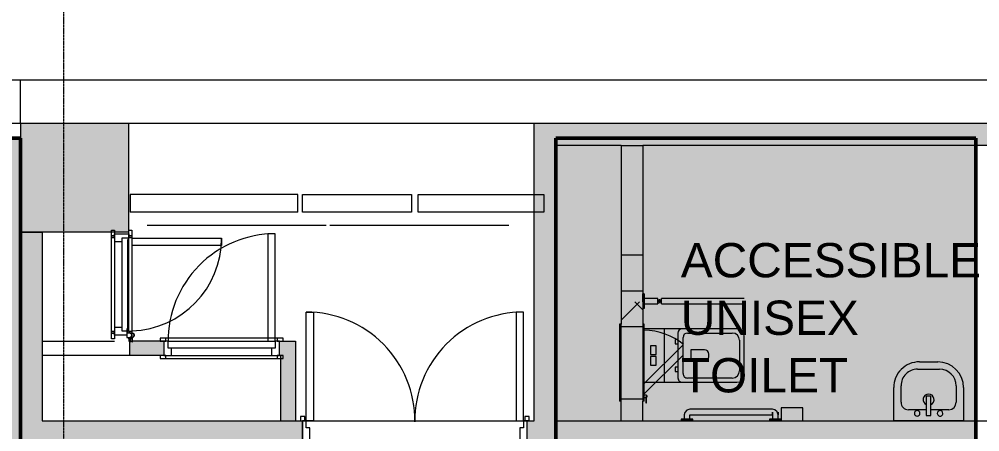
# Model space of a CAD drawing. Header units: millimetres. Extents: x 15878 to 679837, y -72324 to 391440.
# Drawn here: x 189474 to 196110, y 50031 to 52877 of the extents above; entities that cross this region are included whole.
import ezdxf

# ---------------------------------------------------------------- set-up
doc = ezdxf.new("R2010")
doc.units = ezdxf.units.MM
doc.linetypes.add('Demolished', pattern=[4.8, 3.2, -1.6])
doc.linetypes.add('Grid Line__1_200_', pattern=[10.5, 6, -1.5, 1.5, -1.5])
for name, color, linetype, lineweight in [('A-DETL', 90, 'Continuous', 5), ('A-DETL-GENF', 92, 'Continuous', 5), ('A-DOOR', 31, 'Continuous', 5), ('A-DOOR-FRAM', 31, 'Continuous', 5), ('A-FLOR', 192, 'Continuous', 5), ('A-GLAZ', 151, 'Continuous', 5), ('A-GLAZ-CWMG', 51, 'Continuous', 5), ('A-WALL', 113, 'Continuous', 5), ('A-WALL-PATT', 111, 'Continuous', 18), ('G-ANNO-TEXT', 231, 'Continuous', 5), ('P-SANR-FIXT', 6, 'Continuous', 5), ('S-COLS', 52, 'Continuous', 5), ('S-GRID', 1, 'Continuous', 5)]:
    doc.layers.add(name, color=color, linetype=linetype, lineweight=lineweight)
doc.styles.add('Swis721 BT_2', font='swiss.ttf', dxfattribs={"height": 236.51772})

# ---------------------------------------------------------------- blocks, each defined once
blk = doc.blocks.new('Rectangular Mullion - DLN_40 x 120mm _WD_-14199511-G_F')
at = {"layer": 'A-GLAZ-CWMG', "lineweight": 15}
for p, q in [((76047.3, 51667.5), (76047.3, 51547.5)), ((77206.3, 51667.5), (76047.3, 51667.5)), ((77206.3, 51547.5), (77206.3, 51667.5)), ((77206.3, 51547.5), (76047.3, 51547.5))]:
    blk.add_line(p, q, dxfattribs=at)
blk = doc.blocks.new('DLN-Double Door__X03_ - _M15_1500 x 2450 _WH_-16954916-G_F')
at = {"layer": 'A-DOOR', "color": 253}
for p, q in [((-700, -75), (-750, -75)), ((-750, -75), (-750, -825)), ((-700, -825), (-700, -75)), ((700, -75), (750, -75)), ((700, -825), (700, -75)), ((750, -75), (750, -825)), ((-750, -825), (-700, -825)), ((750, -825), (700, -825))]:
    blk.add_line(p, q, dxfattribs=at)
for centre, start, end in [((-750, -75), 270, 0.5), ((750, -75), 179.5, 270)]:
    blk.add_arc(centre, 750, start, end, dxfattribs=at)
at = {"layer": 'A-DOOR-FRAM', "color": 253}
for p, q in [((-760, 105), (-790, 105)), ((-790, 105), (-790, 75)), ((-790, 75), (-775, 75)), ((-775, 75), (-760, 75)), ((-725, 75), (-775, 75)), ((-775, 75), (-775, -75)), ((-760, 75), (-760, 105)), ((-725, -25), (-725, 75)), ((725, 75), (725, -25)), ((775, 75), (725, 75)), ((790, 105), (760, 105)), ((760, 105), (760, 75)), ((760, 75), (775, 75)), ((775, 75), (790, 75)), ((775, -75), (775, 75)), ((790, 75), (790, 105)), ((-750, -75), (-750, -25)), ((-750, -25), (-725, -25)), ((725, -25), (750, -25)), ((750, -25), (750, -75)), ((-775, -75), (-790, -75)), ((-790, -75), (-790, -105)), ((-790, -105), (-760, -105)), ((-760, -75), (-775, -75)), ((-775, -75), (-750, -75)), ((-760, -105), (-760, -75)), ((750, -75), (775, -75)), ((775, -75), (760, -75)), ((760, -75), (760, -105)), ((760, -105), (790, -105)), ((790, -75), (775, -75)), ((790, -105), (790, -75))]:
    blk.add_line(p, q, dxfattribs=at)
blk = doc.blocks.new('DLN-Access Panel__AP06__ - _AP06_ 800 x 2325 _WH_-16253388-G_F')
at = {"layer": 'A-DOOR', "color": 253}
for p, q in [((-385, 70), (-425, 70)), ((-425, 70), (-425, 50)), ((-385, 50), (-385, 70)), ((385, 70), (-385, 70)), ((385, 70), (385, 50)), ((425, 70), (385, 70)), ((425, 50), (425, 70)), ((-425, 50), (-385, 50)), ((385, 50), (425, 50)), ((-385, -50), (-425, -50)), ((-425, -50), (-425, -70)), ((-385, -70), (-385, -50)), ((-320, -50), (-370, -50)), ((-370, -50), (-370, -790)), ((-320, -790), (-320, -50)), ((385, -50), (385, -70)), ((425, -50), (385, -50)), ((425, -70), (425, -50)), ((-425, -70), (-385, -70)), ((-385, -70), (385, -70)), ((385, -70), (425, -70)), ((-370, -790), (-320, -790))]:
    blk.add_line(p, q, dxfattribs=at)
blk.add_arc((-370, -50), 740, 270, 0.5, dxfattribs=at)
at = {"layer": 'A-DOOR-FRAM', "color": 253}
for p, q in [((-345, 50), (-400, 50)), ((-400, 50), (-400, -50)), ((-370, -50), (-370, 0)), ((-370, 0), (-345, 0)), ((-345, 0), (-345, 50)), ((345, 50), (-345, 50)), ((-345, 0), (345, 0)), ((345, 50), (345, 0)), ((400, 50), (345, 50)), ((400, -50), (400, 50)), ((-400, -50), (-370, -50)), ((370, -50), (-370, -50)), ((345, 0), (370, 0)), ((370, 0), (370, -50)), ((370, -50), (400, -50))]:
    blk.add_line(p, q, dxfattribs=at)
blk = doc.blocks.new('DLN-Access Panel__AP15_ - _AP06_ 800 x 2325 _WH_-16259647-G_F')
at = {"layer": 'A-DOOR', "color": 253}
for p, q in [((-320, 690), (-270, 690)), ((-320, 70), (-320, 690)), ((-270, 690), (-270, 70)), ((-375, 70), (-335, 70)), ((-375, 50), (-375, 70)), ((-335, 50), (-335, 70)), ((-335, 70), (-325, 70)), ((-335, 70), (-335, 50)), ((-325, 50), (-325, 70)), ((-325, 70), (325, 70)), ((325, 70), (335, 70)), ((325, 70), (325, 50)), ((335, 72.5), (335, 57.5)), ((395, 75), (364.8, 75)), ((365, 60), (365, 72.5)), ((365, 70), (395, 70)), ((375, 70), (375, 60)), ((395, 70), (395, 75)), ((-335, 50), (-375, 50)), ((-325, 50), (-335, 50)), ((325, 50), (-325, 50)), ((-310, 46.5), (-310, 41.5)), ((310, 46.5), (-310, 46.5)), ((310, 41.5), (-310, 41.5)), ((305, 40), (305, 35)), ((335, 40), (305, 40)), ((305, 35), (365, 35)), ((310, 41.5), (310, 46.5)), ((335, 55), (325, 55)), ((325, 50), (335, 50)), ((335, 57.5), (335, 40)), ((395, 60), (364.8, 60)), ((365, 35), (365, 57.5)), ((365, 55), (395, 55)), ((375, 50), (365, 50)), ((395, 55), (395, 60)), ((-375, -50), (-335, -50)), ((-375, -70), (-375, -50)), ((-335, -50), (-325, -50)), ((-335, -70), (-335, -50)), ((-335, -50), (-335, -70)), ((-325, -70), (-325, -50)), ((-325, -50), (325, -50)), ((325, -50), (325, -70)), ((325, -50), (335, -50)), ((335, -50), (335, -70)), ((335, -50), (375, -50)), ((335, -70), (335, -50)), ((375, -50), (375, -70)), ((-335, -70), (-375, -70)), ((-325, -70), (-335, -70)), ((325, -70), (-325, -70)), ((335, -70), (325, -70)), ((375, -70), (335, -70))]:
    blk.add_line(p, q, dxfattribs=at)
for centre, radius, start, end in [((-320, 50), 640, 1.82589, 90), ((350, 72.5), 15, 52.19555, 180), ((350, 72.5), 15, 360, 180), ((350, 72.5), 15, 52.19555, 180), ((350, 72.5), 15, 45, 180), ((350, 57.5), 15, 52.19555, 180), ((350, 57.5), 15, 360, 180), ((350, 72.5), 13, 360, 180), ((350, 72.5), 13, 165, 180), ((350, 57.5), 13, 360, 180), ((350, 72.5), 13, 60, 150), ((350, 72.5), 15, 9.59407, 37.99506), ((350, 72.5), 15, 9.59407, 37.99506), ((350, 57.5), 15, 9.59407, 37.99506), ((350, 72.5), 15, 15, 30)]:
    blk.add_arc(centre, radius, start, end, dxfattribs=at)
at = {"layer": 'A-DOOR-FRAM', "color": 253}
for p, q in [((-350, 50), (-325, 50)), ((-350, -50), (-350, 50)), ((-320, 50), (-320, 0)), ((-295, 0), (295, 0)), ((295, 0), (320, 0)), ((295, -50), (295, 0)), ((320, 40), (320, 50)), ((320, 0), (320, 35)), ((350, 35), (350, -50)), ((-325, -50), (-350, -50)), ((-320, 0), (-295, 0)), ((-295, 0), (-295, -50)), ((350, -50), (325, -50))]:
    blk.add_line(p, q, dxfattribs=at)
blk = doc.blocks.new('DLN_Toilet-Disable - DLN_Toilet-Disable-V625-G_F')
at = {"layer": 'P-SANR-FIXT', "color": 253}
for p, q in [((450, 1105.4), (360, 1105.4)), ((360, 1105.4), (360, 955.4)), ((450, 955.4), (450, 1105.4)), ((360, 955.4), (450, 955.4)), ((440, 934), (410, 934)), ((440, 934), (410, 934)), ((440, 934), (410, 934)), ((450, 955), (440, 955)), ((440, 875), (440, 955)), ((440, 955), (440, 925.4)), ((450, 955), (440, 955)), ((440, 925.4), (440, 955)), ((440, 955), (440, 925.4)), ((450, 955), (440, 955)), ((440, 925.4), (440, 955)), ((440, 955), (440, 925.4)), ((440, 925.1), (440, 933.5)), ((440, 933.5), (440, 923.9)), ((450, 875), (450, 955)), ((450, 955), (450, 943.3)), ((450, 875), (450, 955)), ((450, 955), (450, 875)), ((450, 953.6), (450, 955)), ((450, 955), (450, 875)), ((450, 949.6), (450, 953.6)), ((450, 875), (450, 949.6)), ((450, 943.3), (450, 880.4)), ((371, 895.5), (371, 325.1)), ((409, 325.1), (409, 895.5)), ((410, 896), (440, 896)), ((410, 896), (440, 896)), ((410, 896), (440, 896)), ((440, 924.5), (440, 924.5)), ((440, 924.5), (440, 915)), ((440, 915), (440, 905.5)), ((440, 896.5), (440, 906.1)), ((440, 905.5), (440, 905.5)), ((440, 904.9), (440, 896.5)), ((440, 904.6), (440, 875)), ((440, 875), (440, 904.6)), ((440, 904.6), (440, 875)), ((440, 875), (440, 904.6)), ((440, 904.6), (440, 875)), ((440, 875), (450, 875)), ((440, 875), (450, 875)), ((440, 875), (450, 875)), ((450, 880.4), (450, 875)), ((-394, 700), (-394, 128.2)), ((-356, 128.2), (-356, 700)), ((135, 700), (-135, 700)), ((-105, 667.8), (105.2, 667.8)), ((-185, 650), (-185, 272.8)), ((-155, 307.8), (-155, 617.8)), ((155.2, 617.8), (155.2, 307.8)), ((185, 272.8), (185, 650)), ((-40, 426.5), (-40, 331.7)), ((10, 456.5), (-10, 456.5)), ((40, 331.7), (40, 426.5)), ((450, 345.6), (440, 345.6)), ((440, 265.6), (440, 345.6)), ((440, 345.6), (440, 315.9)), ((450, 265.6), (450, 345.6)), ((450, 345.6), (450, 265.6)), ((-185, 272.8), (-185, 145)), ((125.2, 277.8), (-125, 277.8)), ((-40, 331.7), (40, 331.7)), ((185, 145), (185, 272.8)), ((440, 324.6), (410, 324.6)), ((410, 286.6), (440, 286.6)), ((440, 324.1), (440, 287.1)), ((440, 315.7), (440, 324.1)), ((440, 287.1), (440, 301.4)), ((440, 295.2), (440, 265.6)), ((440, 265.6), (450, 265.6)), ((-155, 242.8), (155, 242.8)), ((-110, 242.8), (-110, 222.8)), ((-110, 222.8), (-80, 222.8)), ((-80, 222.8), (-80, 242.8)), ((80, 242.8), (80, 222.8)), ((80, 222.8), (110, 222.8)), ((110, 222.8), (110, 242.8)), ((-185, 145), (-185, 10)), ((180, 150), (-180, 150)), ((185, 10), (185, 145)), ((-356, 128.2), (-394, 128.2)), ((-394, 103.2), (-394, 10)), ((-356, 103.2), (-394, 103.2)), ((-365, 120.7), (-385, 120.7)), ((-385, 110.7), (-385, 120.7)), ((-385, 120.7), (-385, 110.7)), ((-385, 110.7), (-365, 110.7)), ((-377.5, 125.7), (-382.5, 125.7)), ((-382.5, 110.7), (-382.5, 120.7)), ((-382.5, 120.7), (-382.5, 110.7)), ((-382.5, 103.2), (-382.5, 115.7)), ((-382.5, 115.7), (-382.5, 115.7)), ((-377.5, 115.7), (-377.5, 128.2)), ((-377.5, 120.7), (-377.5, 110.7)), ((-377.5, 110.7), (-377.5, 120.7)), ((-377.5, 110.7), (-377.5, 120.7)), ((-377.5, 120.7), (-377.5, 110.7)), ((-377.5, 115.7), (-377.5, 115.7)), ((-377.5, 115.7), (-377.5, 115.7)), ((-377.5, 115.7), (-377.5, 103.2)), ((-377.5, 105.7), (-372.5, 105.7)), ((-372.5, 128.2), (-372.5, 115.7)), ((-367.5, 125.7), (-372.5, 125.7)), ((-372.5, 120.7), (-372.5, 110.7)), ((-372.5, 110.7), (-372.5, 120.7)), ((-372.5, 110.7), (-372.5, 120.7)), ((-372.5, 120.7), (-372.5, 110.7)), ((-372.5, 115.7), (-372.5, 115.7)), ((-372.5, 103.2), (-372.5, 115.7)), ((-372.5, 115.7), (-372.5, 115.7)), ((-367.5, 110.7), (-367.5, 120.7)), ((-367.5, 120.7), (-367.5, 110.7)), ((-367.5, 115.7), (-367.5, 115.7)), ((-367.5, 115.7), (-367.5, 103.2)), ((-365, 110.7), (-365, 120.7)), ((-365, 120.7), (-365, 110.7)), ((-361.6, 103.2), (-356, 103.2)), ((-356, 10), (-356, 103.2)), ((-7.5, 92.5), (-67.5, 92.5)), ((-67.5, 92.5), (-67.5, 52.5)), ((-7.5, 52.5), (-7.5, 92.5)), ((67.5, 92.5), (7.5, 92.5)), ((7.5, 92.5), (7.5, 52.5)), ((67.5, 52.5), (67.5, 92.5)), ((-425, 10), (-325, 10)), ((-425, 10), (-425, 0)), ((-370.6, 0), (-425, 0)), ((-325, 10), (-325, 0)), ((-67.5, 52.5), (-7.5, 52.5)), ((7.5, 52.5), (67.5, 52.5))]:
    blk.add_line(p, q, dxfattribs=at)
at = {"layer": 'P-SANR-FIXT', "color": 253, "flags": 128}
for points in [[(410, 934), (388.9, 927.9), (374.6, 911.6), (371, 895.5)], [(390, 934), (396, 934), (410, 934)], [(410, 934), (395.7, 934), (390, 934)], [(410, 896), (395.7, 896), (390, 896)], [(390, 896), (396, 896), (410, 896)], [(409, 895.5), (409.3, 895.8), (410, 896)], [(371, 325.1), (377.2, 304.3), (393.7, 290.1), (410, 286.6)], [(410, 324.6), (409, 325), (409, 325.1)]]:
    blk.add_lwpolyline(points, dxfattribs=at)
at = {"layer": 'P-SANR-FIXT', "color": 253}
for centre, radius, start, end in [((-135, 650), 50, 90, 180), ((-105, 617.8), 50, 90, 180), ((105.2, 617.8), 50, 0, 90), ((135, 650), 50, 0, 90), ((-10, 426.5), 30, 90, 180), ((10, 426.5), 30, 360, 90), ((-155, 272.8), 30, 180, 270), ((-125, 307.8), 30, 180, 270), ((125.2, 307.8), 30, 270, 0), ((155, 272.8), 30, 270, 0), ((-180, 145), 5, 90, 180), ((180, 145), 5, 0, 90)]:
    blk.add_arc(centre, radius, start, end, dxfattribs=at)
blk = doc.blocks.new('wash_basin_12267 - 19_ x 16_-13943488-G_F')
at = {"layer": 'P-SANR-FIXT', "color": 253}
for p, q in [((52.3, -303.6), (52.3, -75)), ((52.3, -75), (534.9, -75)), ((309.3, -112), (277.7, -112)), ((277.7, -112), (277.7, -244.6)), ((309.3, -244.6), (309.3, -112)), ((534.9, -75), (534.9, -303.6)), ((153.9, -151.2), (277.7, -151.2)), ((309.3, -151.2), (433.3, -151.2)), ((103.1, -316.3), (103.1, -202)), ((277.7, -244.6), (309.3, -244.6)), ((484.1, -202), (484.1, -316.3)), ((369.8, -430.6), (217.4, -430.6)), ((357.1, -481.4), (230.1, -481.4))]:
    blk.add_line(p, q, dxfattribs=at)
for centre, radius, start, end in [((214.2, -125.8), 19.1, 360, 180), ((214.2, -125.8), 19.1, 180, 360), ((372.8, -125.8), 19, 0, 180), ((372.8, -125.8), 19, 180, 360), ((153.9, -202), 50.8, 90, 180), ((293.6, -220.8), 38.1, 114.62432, 65.6298), ((433.3, -202), 50.8, 360, 90), ((230.1, -303.6), 177.8, 180, 270), ((217.4, -316.3), 114.3, 180, 270), ((357.1, -303.6), 177.8, 270, 0), ((369.8, -316.3), 114.3, 270, 0)]:
    blk.add_arc(centre, radius, start, end, dxfattribs=at)
blk = doc.blocks.new('Rectangular Mullion - DLN_40 x 120mm _WD_-12435207-G_F')
at = {"layer": 'A-GLAZ-CWMG'}
for p, q in [((78037.3, 51547.5), (78037.3, 51667.5)), ((78037.3, 51667.5), (78839.3, 51667.5)), ((78839.3, 51667.5), (78906.3, 51667.5)), ((78906.3, 51667.5), (78906.3, 51547.5)), ((78839.3, 51547.5), (78037.3, 51547.5)), ((78906.3, 51547.5), (78839.3, 51547.5))]:
    blk.add_line(p, q, dxfattribs=at)
blk = doc.blocks.new('Rectangular Mullion - DLN_40 x 120mm _WD_-12433716-G_F')
at = {"layer": 'A-GLAZ-CWMG'}
for p, q in [((77237.3, 51547.5), (77237.3, 51667.5)), ((77237.3, 51667.5), (77991.3, 51667.5)), ((77991.3, 51667.5), (77991.3, 51547.5)), ((77991.3, 51547.5), (77237.3, 51547.5))]:
    blk.add_line(p, q, dxfattribs=at)
blk = doc.blocks.new('DLN_Louvre - 1300 x 750 _WH_ _ML02_-18895324-G_F')
at = {"layer": 'A-GLAZ'}
blk.add_line((-618.75, 0), (618.75, 0), dxfattribs=at)
blk = doc.blocks.new('DLN-Access Panel__AP01_ - _AP04_ 450 x 650 _WH_-V867-G_F')
at = {"layer": 'A-DOOR', "color": 253}
for p, q in [((-265, 75), (-265, 85)), ((265, 85), (-265, 85)), ((-265, 75), (265, 75)), ((265, 75), (265, 85)), ((-240, -95), (-277.5, -95)), ((-277.5, -95), (-277.5, -100)), ((-277.5, -100), (-239.6, -100)), ((-265, -85), (-265, -75)), ((-116.1, -75), (-265, -75)), ((-265, -85), (265, -85)), ((-240, -85), (-240, -97.5)), ((-225, -97.5), (-225, -85)), ((-215, -85), (52.8, -352.8)), ((123.5, -352.8), (-144.3, -85)), ((265, -75), (-114.7, -75)), ((265, -85), (265, -75))]:
    blk.add_line(p, q, dxfattribs=at)
for centre, radius, start, end in [((-232.5, -97.5), 7.5, 180, 0), ((-232.5, -97.5), 7.5, 195, 0), ((-232.5, -97.5), 7.5, 199.47122, 360), ((-232.5, -97.5), 7.5, 199.47122, 360), ((-232.5, -97.5), 2, 180, 360), ((-232.5, -97.5), 2, 180, 360), ((-225, -75), 450, 321.21798, 358.68242)]:
    blk.add_arc(centre, radius, start, end, dxfattribs=at)
at = {"layer": 'A-DOOR-FRAM', "color": 253}
for p, q in [((-250, 75), (-250, -75)), ((250, 75), (250, -75))]:
    blk.add_line(p, q, dxfattribs=at)

msp = doc.modelspace()

# ---------------------------------------------------------------- hatches: boundary and pattern name
at = {"layer": 'A-DETL-GENF', "transparency": 33554585}
h = msp.add_hatch(color=253, dxfattribs=at)
h.paths.add_polyline_path([(193031.8, 30457.5), (193031.8, 31607.5), (195106.8, 31607.5), (195106.8, 34107.5), (202306.8, 34107.5), (202306.8, 35797.5), (205331.8, 35797.5), (205331.8, 52007.5), (202831.8, 52007.5), (202831.8, 51406.3), (202231.8, 51406.3), (202231.8, 48337.5), (196081.8, 48337.5), (196081.8, 52057.5), (193181.8, 52057.5), (193181.8, 49957.5), (189481.8, 49957.5), (189481.8, 52057.5), (177431.8, 52057.5), (177431.8, 45607.5), (166981.8, 45607.5), (166981.8, 31607.5), (190881.8, 31607.5), (190881.8, 30457.5)], flags=0)
h.paths.add_polyline_path([(178081.8, 39607.5), (177481.8, 39607.5), (177481.8, 40207.5), (178081.8, 40207.5)], flags=0)
h.paths.add_polyline_path([(199881.8, 39607.5), (199881.8, 40207.5), (200481.8, 40207.5), (200481.8, 39607.5), (199984.4, 39607.5)], flags=0)
h.paths.add_polyline_path([(189481.8, 39607.5), (189481.8, 40207.5), (190081.8, 40207.5), (190081.8, 39607.5)], flags=0)
h.paths.add_polyline_path([(178081.8, 51407.5), (177481.8, 51407.5), (177481.8, 52007.5), (178081.8, 52007.5), (178081.8, 51515.3)], flags=0)
at = {"layer": 'A-WALL-PATT', "transparency": 33554432}
for points in [[(193181.8, 50107.5), (193181.8, 52157.5), (193031.8, 52157.5), (193031.8, 50107.5)], [(197731.8, 52007.5), (197731.8, 52157.5), (193181.8, 52157.5), (193181.8, 52007.5), (197725.8, 52007.5)], [(189631.8, 50107.5), (189631.8, 51407.5), (189481.8, 51407.5), (189481.8, 50107.5)], [(191281.8, 50107.5), (191381.8, 50107.5), (191381.8, 50557.5), (191281.8, 50557.5)]]:
    msp.add_hatch(color=53, dxfattribs=at).paths.add_polyline_path(points, flags=0)
at = {"layer": 'A-WALL-PATT', "lineweight": 5}
h = msp.add_hatch(dxfattribs=at)
h.set_pattern_fill('FP_3632', color=253, style=0, pattern_type=2)
h.set_pattern_definition([(45, (114192.5, 0), (-530.33, 530.33), []), (135, (114192.5, 0), (-530.33, -530.33), [])])
h.paths.add_polyline_path([(193775.6, 50107.5), (193781.8, 50107.5), (193781.8, 50258), (193631.8, 50258), (193631.8, 50107.5)], flags=0)
h.paths.add_polyline_path([(193631.8, 50758), (193781.8, 50758), (193781.8, 50928), (193631.8, 50928), (193631.8, 50767.3)], flags=0)
at = {"layer": 'A-WALL-PATT', "transparency": 33554432}
h = msp.add_hatch(color=53, dxfattribs=at)
h.paths.add_polyline_path([(190251.8, 50557.5), (190471.8, 50557.5), (190471.8, 50657.5), (190236.8, 50652.5), (190241.8, 50557.5)], flags=0)
h.paths.add_polyline_path([(191281.8, 50557.5), (191381.8, 50557.5), (191381.8, 50657.5), (191271.8, 50657.5), (191271.8, 50557.5)], flags=0)
h = msp.add_hatch(color=53, dxfattribs=at)
h.paths.add_polyline_path([(189631.8, 49957.5), (191431.8, 49957.5), (191431.8, 50107.5), (189481.8, 50107.5), (189481.8, 49957.5)], flags=0)
h.paths.add_polyline_path([(193031.8, 49957.5), (193181.8, 49957.5), (193181.8, 50107.5), (192981.8, 50107.5), (192981.8, 49957.5)], flags=0)
at = {"layer": 'S-COLS'}
msp.add_hatch(color=53, dxfattribs=at).paths.add_polyline_path([(189481.8, 51407.5), (190231.8, 51407.5), (190231.8, 52157.5), (189481.8, 52157.5), (189481.8, 51515.3)], flags=0)

# ---------------------------------------------------------------- linework, layer by layer
at = {"layer": 'A-DETL', "linetype": 'Demolished', "lineweight": 50}
for p, q in [((189481.8, 52057.5), (177431.8, 52057.5)), ((189481.8, 51407.5), (189481.8, 52057.5)), ((196081.8, 52057.5), (193181.8, 52057.5)), ((193181.8, 52057.5), (193181.8, 49957.5)), ((196081.8, 48337.5), (196081.8, 52057.5)), ((189481.8, 49957.5), (189481.8, 51407.5))]:
    msp.add_line(p, q, dxfattribs=at)
at = {"layer": 'A-FLOR'}
for p, q in [((198481.8, 52457.5), (177031.8, 52457.5)), ((189481.8, 52157.5), (189481.8, 52457.5)), ((189481.8, 52157.5), (189416.2, 52157.5)), ((198481.8, 52157.5), (190231.8, 52157.5)), ((193031.8, 51667.5), (193031.8, 52157.5)), ((193781.8, 52007.5), (193781.8, 50982.5)), ((193031.8, 50107.5), (193031.8, 51547.5)), ((189481.8, 49957.5), (189481.8, 51407.5)), ((190231.8, 50672.5), (190231.8, 50657.5)), ((190241, 50657.5), (190251.8, 50657.5)), ((190464.3, 50557.5), (189631.8, 50557.5)), ((189631.8, 50557.5), (189631.8, 50107.5)), ((191281.8, 50107.5), (191281.8, 50537.5)), ((189631.8, 50107.5), (191281.8, 50107.5)), ((191446.8, 50107.5), (192966.8, 50107.5)), ((192996.8, 50107.5), (193031.8, 50107.5)), ((193781.8, 50107.5), (196306.8, 50107.5))]:
    msp.add_line(p, q, dxfattribs=at)
at = {"layer": 'A-WALL', "color": 253}
for p, q in [((193631.8, 52007.5), (193181.8, 52007.5)), ((193181.8, 52007.5), (193181.8, 42852.5)), ((193631.8, 52007.5), (193631.8, 50773)), ((193631.8, 52007.5), (193781.8, 52007.5)), ((196306.8, 52007.5), (193781.8, 52007.5)), ((193031.8, 51547.5), (193031.8, 51667.5)), ((189481.8, 51407.5), (189631.8, 51407.5)), ((189631.8, 51407.5), (189631.8, 50557.5)), ((193631.8, 51253), (193781.8, 51253)), ((193631.8, 51003), (193781.8, 51003)), ((193781.8, 50982.5), (193781.8, 50773)), ((189631.8, 50657.5), (190131.8, 50657.5)), ((190231.8, 50657.5), (190236.8, 50657.5)), ((190236.8, 50557.5), (190236.8, 50652.5)), ((190471.8, 50657.5), (190256, 50657.5)), ((190471.8, 50657.5), (190471.8, 50557.5)), ((191271.8, 50557.5), (191271.8, 50657.5)), ((191271.8, 50657.5), (191381.8, 50657.5)), ((191381.8, 50657.5), (191381.8, 50107.5)), ((190471.8, 50557.5), (190464.3, 50557.5)), ((191281.8, 50557.5), (191271.8, 50557.5)), ((191281.8, 50537.5), (191281.8, 50557.5)), ((193631.8, 50107.5), (193631.8, 50243)), ((193781.8, 50107.5), (193781.8, 50243)), ((191281.8, 50107.5), (191431.8, 50107.5)), ((191431.8, 49957.5), (191431.8, 50107.5)), ((192981.8, 49957.5), (192981.8, 50107.5)), ((192996.8, 50107.5), (192981.8, 50107.5)), ((193181.8, 50107.5), (193781.8, 50107.5))]:
    msp.add_line(p, q, dxfattribs=at)
at = {"layer": 'S-COLS', "color": 9, "lineweight": 20}
for p, q in [((190231.8, 52157.5), (189481.8, 52157.5)), ((189481.8, 52157.5), (189481.8, 52057.5)), ((190231.8, 51407.5), (190231.8, 52157.5)), ((189481.8, 52057.5), (189481.8, 51407.5)), ((190231.8, 51407.5), (189481.8, 51407.5))]:
    msp.add_line(p, q, dxfattribs=at)
at = {"layer": 'S-GRID', "color": 254, "linetype": 'Grid Line__1_200_'}
msp.add_line((189781.8, 32297.4), (189781.8, 64076.9), dxfattribs=at)

# ---------------------------------------------------------------- block references
at = {"layer": 'A-DOOR', "color": 253}
for name, p, rotation in [('DLN-Access Panel__AP15_ - _AP06_ 800 x 2325 _WH_-16259647-G_F', (190181.8, 51047.5), 270.0000000000001), ('DLN-Access Panel__AP06__ - _AP06_ 800 x 2325 _WH_-16253388-G_F', (190871.8, 50607.5), 180), ('DLN-Double Door__X03_ - _M15_1500 x 2450 _WH_-16954916-G_F', (192206.8, 50032.5), 180), ('DLN-Access Panel__AP01_ - _AP04_ 450 x 650 _WH_-V867-G_F', (193706.8, 50508), 90)]:
    msp.add_blockref(name, p, dxfattribs=dict(at, rotation=rotation))
at = {"layer": 'A-GLAZ'}
for p in [(190975.6, 51457.5), (192238.1, 51457.5)]:
    msp.add_blockref('DLN_Louvre - 1300 x 750 _WH_ _ML02_-18895324-G_F', p, dxfattribs=at)
at = {"layer": 'A-GLAZ-CWMG', "lineweight": 15}
msp.add_blockref('Rectangular Mullion - DLN_40 x 120mm _WD_-14199511-G_F', (114192.5, 0), dxfattribs=at)
at = {"layer": 'A-GLAZ-CWMG'}
for name in ['Rectangular Mullion - DLN_40 x 120mm _WD_-12433716-G_F', 'Rectangular Mullion - DLN_40 x 120mm _WD_-12435207-G_F']:
    msp.add_blockref(name, (114192.5, 0), dxfattribs=at)
at = {"layer": 'P-SANR-FIXT', "color": 253}
for name, p, rotation in [('DLN_Toilet-Disable - DLN_Toilet-Disable-V625-G_F', (193781.8, 50557.5), 270.0000000000004), ('wash_basin_12267 - 19_ x 16_-13943488-G_F', (196049.8, 50032.5), 180)]:
    msp.add_blockref(name, p, dxfattribs=dict(at, rotation=rotation))

# ---------------------------------------------------------------- texts
at = {"layer": 'G-ANNO-TEXT', "color": 7, "insert": (194044.2, 51333.4), "char_height": 236.52, "width": 2406, "attachment_point": 1, "line_spacing_factor": 1.00667, "style": 'Swis721 BT_2'}
msp.add_mtext('ACCESSIBLE\\PUNISEX\\PTOILET', dxfattribs=at)

doc.saveas('drawing.dxf')
